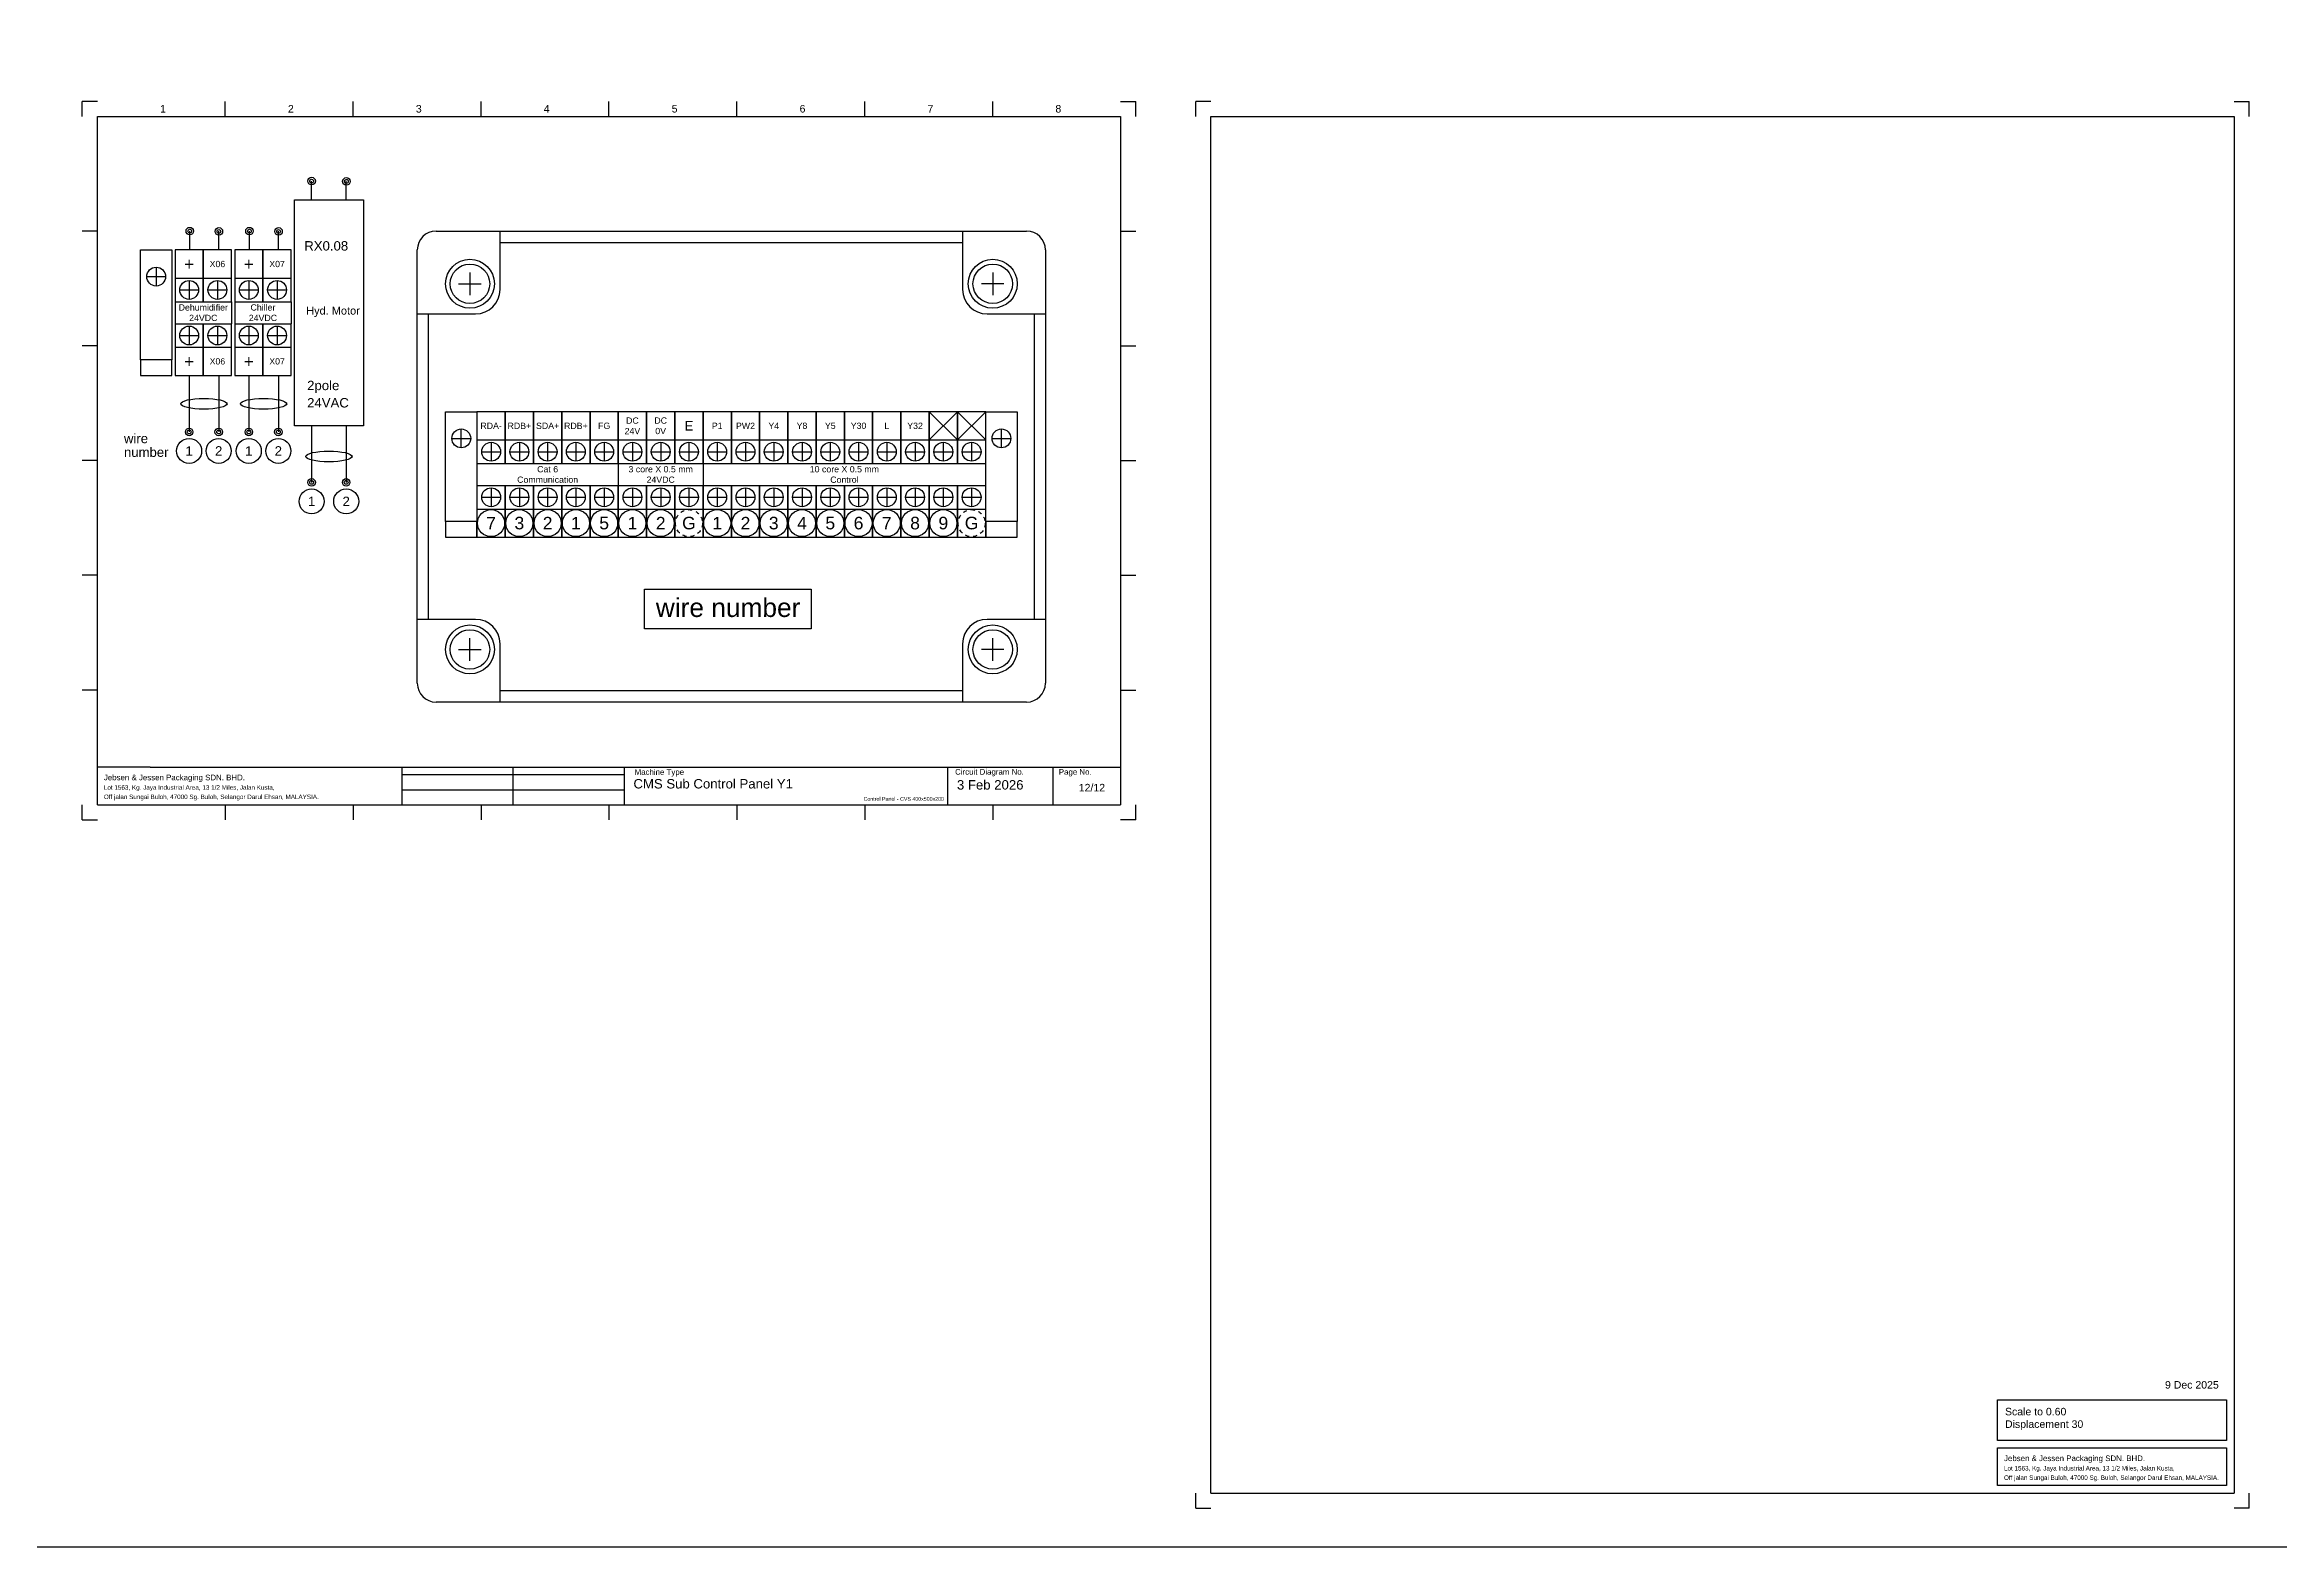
# Model space of a CAD drawing. Header units: millimetres. Extents: x -274 to 1996, y -129 to 878.
# Drawn here: x 92 to 804, y -129 to 350 of the extents above; entities that cross this region are included whole.
import ezdxf

# ---------------------------------------------------------------- set-up
doc = ezdxf.new("R2010")
doc.units = ezdxf.units.MM
doc.linetypes.add('JIS_02_1.2', pattern=[2.5, 1.25, -1.25])
for name, color, linetype in [('Wire-AC', 1, 'Continuous'), ('Wire-DC', 5, 'Continuous'), ('Wire-Ground', 3, 'JIS_02_1.2')]:
    doc.layers.add(name, color=color, linetype=linetype)
doc.styles.get("Standard").update_dxf_attribs({"font": 'arial.ttf'})

# ---------------------------------------------------------------- blocks, each defined once
blk = doc.blocks.new('Terminal Block')
at = {"transparency": 33554687}
for p, q in [((9, 0), (0, 0)), ((0, 0), (0, -16.5)), ((9, -16.5), (9, 0)), ((0, -23.5), (0, -40)), ((9, -40), (9, -23.5)), ((0, -40), (9, -40))]:
    blk.add_line(p, q, dxfattribs=at)
for p, q in [((0, -9), (9, -9)), ((1.5, -12.75), (7.5, -12.75)), ((4.5, -9.75), (4.5, -15.75)), ((0, -16.5), (9, -16.5)), ((0, -23.5), (9, -23.5)), ((1.5, -27.25), (7.5, -27.25)), ((4.5, -24.25), (4.5, -30.25)), ((0, -31), (9, -31))]:
    blk.add_line(p, q)
for centre in [(4.5, -12.75), (4.5, -27.25)]:
    blk.add_circle(centre, 3)

msp = doc.modelspace()

# ---------------------------------------------------------------- linework, layer by layer
for p, q in [((109.27, 331.72), (104.48, 331.72)), ((104.48, 326.92), (104.48, 331.72)), ((150, 326.92), (150, 331.72)), ((190.73, 326.92), (190.73, 331.72)), ((231.46, 326.92), (231.46, 331.72)), ((272.19, 326.92), (272.19, 331.72)), ((312.92, 326.92), (312.92, 331.72)), ((353.65, 326.92), (353.65, 331.72)), ((394.38, 326.92), (394.38, 331.72)), ((435.11, 331.72), (439.9, 331.72)), ((439.9, 326.92), (439.9, 331.72)), ((463.86, 331.72), (459.06, 331.72)), ((459.06, 326.92), (459.06, 331.72)), ((789.69, 331.72), (794.48, 331.72)), ((794.48, 326.92), (794.48, 331.72)), ((109.27, 326.92), (435.11, 326.92)), ((109.27, 107.7), (109.27, 326.92)), ((435.11, 326.92), (435.11, 107.7)), ((463.86, 326.92), (789.69, 326.92)), ((463.86, 107.7), (463.86, 326.92)), ((789.69, 326.92), (789.69, 107.7)), ((109.27, 290.39), (104.48, 290.39)), ((217.14, 290.39), (405.16, 290.39)), ((237.5, 271.82), (237.5, 290.39)), ((237.5, 286.79), (384.79, 286.79)), ((384.79, 290.39), (384.79, 271.82)), ((435.11, 290.39), (439.9, 290.39)), ((128, 278.9), (128, 272.9)), ((211.15, 146.38), (211.15, 284.4)), ((411.15, 284.4), (411.15, 146.38)), ((125, 275.9), (131, 275.9)), ((224.32, 273.62), (231.51, 273.62)), ((227.92, 277.21), (227.92, 270.02)), ((397.97, 273.62), (390.78, 273.62)), ((394.38, 277.21), (394.38, 270.02)), ((211.15, 264.03), (229.71, 264.03)), ((214.74, 166.74), (214.74, 264.03)), ((392.58, 264.03), (411.15, 264.03)), ((407.55, 264.03), (407.55, 166.74)), ((109.27, 253.85), (104.48, 253.85)), ((435.11, 253.85), (439.9, 253.85)), ((222.15, 224.38), (228.15, 224.38)), ((394.15, 224.38), (400.15, 224.38)), ((109.27, 217.31), (104.48, 217.31)), ((435.11, 217.31), (439.9, 217.31)), ((109.27, 180.78), (104.48, 180.78)), ((435.11, 180.78), (439.9, 180.78)), ((229.71, 166.74), (211.15, 166.74)), ((411.15, 166.74), (392.58, 166.74)), ((224.32, 157.16), (231.51, 157.16)), ((227.92, 153.57), (227.92, 160.75)), ((237.5, 140.39), (237.5, 158.96)), ((384.79, 158.96), (384.79, 140.39)), ((397.97, 157.16), (390.78, 157.16)), ((394.38, 153.57), (394.38, 160.75)), ((109.27, 144.24), (104.48, 144.24)), ((384.79, 143.98), (237.5, 143.98)), ((435.11, 144.24), (439.9, 144.24)), ((405.16, 140.39), (217.14, 140.39)), ((181.15, 119.68), (435.11, 119.68)), ((206.21, 117.29), (276.98, 117.29)), ((104.48, 102.91), (104.48, 107.7)), ((109.27, 107.7), (435.11, 107.7)), ((150, 107.7), (150, 102.91)), ((190.73, 107.7), (190.73, 102.91)), ((206.21, 112.5), (276.98, 112.5)), ((231.46, 107.7), (231.46, 102.91)), ((272.19, 107.7), (272.19, 102.91)), ((312.92, 107.7), (312.92, 102.91)), ((353.65, 107.7), (353.65, 102.91)), ((394.38, 107.7), (394.38, 102.91)), ((439.9, 102.91), (439.9, 107.7)), ((463.86, -111.52), (463.86, 107.7)), ((789.69, 107.7), (789.69, -111.52)), ((104.48, 102.91), (109.27, 102.91)), ((439.9, 102.91), (435.11, 102.91)), ((459.06, -116.31), (459.06, -111.52)), ((463.86, -111.52), (789.69, -111.52)), ((794.48, -116.31), (794.48, -111.52)), ((459.06, -116.31), (463.86, -116.31)), ((794.48, -116.31), (789.69, -116.31))]:
    msp.add_line(p, q)
at = {"transparency": 33554687}
for p, q in [((134, 267.9), (134, 260.9)), ((152, 267.9), (152, 260.9)), ((153, 267.9), (153, 260.9)), ((171, 267.9), (171, 260.9)), ((383.15, 232.88), (374.15, 223.88)), ((383.15, 223.88), (374.15, 232.88)), ((392.15, 232.88), (383.15, 223.88)), ((392.15, 223.88), (383.15, 232.88)), ((225.15, 221.38), (225.15, 227.38)), ((397.15, 221.38), (397.15, 227.38)), ((275.15, 216.38), (275.15, 209.38)), ((302.15, 216.38), (302.15, 209.38))]:
    msp.add_line(p, q, dxfattribs=at)
at = {"lineweight": -3}
for p, q in [((126.04, 119.68), (109.27, 119.68)), ((126.04, 119.68), (181.15, 119.68)), ((206.21, 119.68), (206.21, 107.7)), ((241.59, 119.68), (241.59, 107.7)), ((276.98, 119.68), (276.98, 107.7)), ((380, 119.68), (380, 107.7)), ((413.54, 119.68), (413.54, 107.7))]:
    msp.add_line(p, q, dxfattribs=at)
for points in [[(-274.07, 877.64), (1527.61, 877.64), (1545.62, -128.79), (-256.06, -128.79)], [(123, 284.4), (133, 284.4), (133, 249.4), (123, 249.4)], [(123, 244.4), (133, 244.4), (133, 249.4), (123, 249.4)], [(220.15, 232.88), (230.15, 232.88), (230.15, 197.88), (220.15, 197.88)], [(392.15, 232.88), (402.15, 232.88), (402.15, 197.88), (392.15, 197.88)], [(220.15, 192.88), (230.15, 192.88), (230.15, 197.88), (220.15, 197.88)], [(392.15, 192.88), (402.15, 192.88), (402.15, 197.88), (392.15, 197.88)], [(283.47, 176.36), (336.55, 176.36), (336.55, 163.68), (283.47, 163.68)], [(787.3, -94.75), (714.32, -94.75), (714.32, -81.86), (787.3, -81.86)], [(714.32, -97.14), (787.3, -97.14), (787.3, -109.12), (714.32, -109.12)]]:
    msp.add_lwpolyline(points, close=True)
msp.add_lwpolyline([(172, 300.33), (194, 300.33), (194, 228.33), (172, 228.33)], close=True, dxfattribs=at)
for centre, radius in [((128, 275.9), 3), ((227.92, 273.62), 7.79), ((227.92, 273.62), 6.29), ((394.38, 273.62), 7.79), ((394.38, 273.62), 6.29), ((225.15, 224.38), 3), ((397.15, 224.38), 3), ((227.92, 157.16), 7.79), ((394.38, 157.16), 7.79), ((227.92, 157.16), 6.29), ((394.38, 157.16), 6.29)]:
    msp.add_circle(centre, radius)
for centre, radius, start, end in [((217.14, 284.4), 5.99, 90, 180), ((405.16, 284.4), 5.99, 0, 90), ((229.71, 271.82), 7.79, 270, 0), ((392.58, 271.82), 7.79, 180, 270), ((229.71, 158.96), 7.79, 0, 90), ((392.58, 158.96), 7.79, 90, 180), ((217.14, 146.38), 5.99, 180, 270), ((405.16, 146.38), 5.99, 270, 0)]:
    msp.add_arc(centre, radius, start, end)
for centre in [(143.2, 235.4), (162.2, 235.4), (183, 218.63)]:
    msp.add_ellipse(centre, major_axis=(-7.36, 0), ratio=0.231161)
at = {"layer": 'Wire-AC'}
for p, q in [((177.5, 300.33), (177.5, 306.32)), ((188.5, 300.33), (188.5, 306.32)), ((177.5, 228.33), (177.5, 210.37)), ((188.5, 228.33), (188.5, 210.37))]:
    msp.add_line(p, q, dxfattribs=at)
for centre, radius in [((177.5, 306.32), 1.2), ((177.5, 306.32), 0.599), ((188.57, 306.23), 1.2), ((188.57, 306.23), 0.599), ((177.5, 204.32), 3.98), ((177.5, 210.37), 1.2), ((177.5, 210.37), 0.599), ((188.5, 204.32), 3.98), ((188.5, 210.37), 1.2), ((188.5, 210.37), 0.599)]:
    msp.add_circle(centre, radius, dxfattribs=at)
at = {"layer": 'Wire-AC', "transparency": 33554687}
for centre in [(360.65, 197.38), (369.65, 197.38)]:
    msp.add_circle(centre, 4.3, dxfattribs=at)
at = {"layer": 'Wire-DC'}
for p, q in [((138.7, 284.4), (138.7, 290.39)), ((147.91, 284.4), (147.91, 290.39)), ((157.7, 284.4), (157.7, 290.39)), ((166.91, 284.4), (166.91, 290.39)), ((138.5, 244.4), (138.5, 226.43)), ((147.9, 244.4), (147.9, 226.43)), ((157.5, 244.4), (157.5, 226.43)), ((166.9, 244.4), (166.9, 226.43))]:
    msp.add_line(p, q, dxfattribs=at)
for centre, radius in [((138.7, 290.39), 1.2), ((138.7, 290.39), 0.599), ((147.97, 290.29), 1.2), ((147.97, 290.29), 0.599), ((157.7, 290.39), 1.2), ((157.7, 290.39), 0.599), ((166.97, 290.29), 1.2), ((166.97, 290.29), 0.599), ((138.5, 220.38), 3.98), ((138.5, 226.43), 1.2), ((138.5, 226.43), 0.599), ((147.9, 220.38), 3.98), ((147.9, 226.43), 1.2), ((147.9, 226.43), 0.599), ((157.5, 220.38), 3.98), ((157.5, 226.43), 1.2), ((157.5, 226.43), 0.599), ((166.9, 220.38), 3.98), ((166.9, 226.43), 1.2), ((166.9, 226.43), 0.599)]:
    msp.add_circle(centre, radius, dxfattribs=at)
at = {"layer": 'Wire-DC', "transparency": 33554687}
for centre in [(234.65, 197.38), (243.65, 197.38), (252.65, 197.38), (261.65, 197.38), (270.65, 197.38), (279.65, 197.38), (288.65, 197.38), (306.65, 197.38), (315.65, 197.38), (324.65, 197.38), (333.65, 197.38), (342.65, 197.38), (351.65, 197.38), (378.65, 197.38)]:
    msp.add_circle(centre, 4.3, dxfattribs=at)
at = {"layer": 'Wire-Ground', "transparency": 33554687}
for centre in [(297.65, 197.38), (387.65, 197.38)]:
    msp.add_circle(centre, 4.3, dxfattribs=at)

# ---------------------------------------------------------------- block references
at = {"transparency": 33554687}
for p in [(134, 284.4), (143, 284.4), (153, 284.4), (162, 284.4), (230.15, 232.88), (239.15, 232.88), (248.15, 232.88), (257.15, 232.88), (266.15, 232.88), (275.15, 232.88), (284.15, 232.88), (293.15, 232.88), (302.15, 232.88), (311.15, 232.88), (320.15, 232.88), (329.15, 232.88), (338.15, 232.88), (347.15, 232.88), (356.15, 232.88), (365.15, 232.88), (374.15, 232.88), (383.15, 232.88)]:
    msp.add_blockref('Terminal Block', p, dxfattribs=at)

# ---------------------------------------------------------------- texts
for s, height, p in [('wire', 2.995, (117.74, 222.85)), ('number', 2.995, (117.74, 218.49)), ('wire number', 5.9896, (287.1, 167.5))]:
    msp.add_text(s, height=height).set_placement(p)
at = {"lineweight": -3}
for s, height, p in [('Jebsen & Jessen Packaging SDN. BHD.', 1.7969, (111.35, 115.49)), ('Lot 1563, Kg. Jaya Industrial Area, 13 1/2 Miles, Jalan Kusta,', 1.4375, (111.35, 112.5)), ('Machine Type', 1.7969, (280.34, 117.22)), ('Circuit Diagram No.', 1.7969, (382.4, 117.29)), ('Page No.', 1.797, (415.43, 117.25)), ('Off jalan Sungai Buloh, 47000 Sg. Buloh, Selangor Darul Ehsan, MALAYSIA.', 1.4375, (111.35, 109.5)), ('Jebsen & Jessen Packaging SDN. BHD.', 1.7969, (716.4, -101.33)), ('Off jalan Sungai Buloh, 47000 Sg. Buloh, Selangor Darul Ehsan, MALAYSIA.', 1.4375, (716.4, -107.32)), ('Lot 1563, Kg. Jaya Industrial Area, 13 1/2 Miles, Jalan Kusta,', 1.4375, (716.4, -104.33))]:
    msp.add_text(s, height=height, dxfattribs=at).set_placement(p)
at = {"char_height": 2.4, "attachment_point": 1}
for s, insert in [('1', (129.23, 330.55)), ('2', (169.96, 330.55)), ('3', (210.69, 330.55)), ('4', (251.42, 330.55)), ('5', (292.15, 330.55)), ('6', (332.88, 330.55)), ('7', (373.61, 330.55)), ('8', (414.34, 330.55))]:
    msp.add_mtext(s, dxfattribs=dict(at, insert=insert))
at = {"color": 5, "transparency": 33554687, "char_height": 3, "attachment_point": 7}
for s, insert, width in [('{\\C256;CMS Sub Control Panel Y1}', (279.98, 112.84), 100.0215), ('{\\C256;3 Feb 2026}', (382.98, 112.5), 30.5634)]:
    msp.add_mtext(s, dxfattribs=dict(at, insert=insert, width=width))
at = {"lineweight": -3, "attachment_point": 1}
for s, insert, char_height, width in [('12/12', (421.78, 114.35), 2.396, 9.5823), ('Control Panel - CVS 400x500x200', (353.27, 110.17), 1.1979, 53.0764), ('9 Dec 2025', (767.67, -75.84), 2.396, 30.0335), ('Scale to 0.60\\PDisplacement 30', (716.72, -84.36), 2.3958, 68.0889)]:
    msp.add_mtext(s, dxfattribs=dict(at, insert=insert, char_height=char_height, width=width))
at = {"layer": 'Wire-AC'}
for s, p in [('RX0.08', (175.16, 284.19)), ('2pole', (176.07, 239.74)), ('24VAC', (176.07, 234.22))]:
    msp.add_text(s, height=3, dxfattribs=at).set_placement(p)
for s, insert, char_height, width, attachment_point in [('Hyd. Motor', (175.77, 266.31), 2.5, 22.9767, 1), ('L', (360.65, 228.38), 2, 9, 5), ('Y32', (369.65, 228.38), 2, 9, 5), ('1', (177.5, 204.32), 3, 8.2768, 5), ('2', (188.5, 204.32), 3, 8.2768, 5), ('7', (360.65, 197.38), 4, 9, 5), ('8', (369.65, 197.38), 4, 9, 5)]:
    msp.add_mtext(s, dxfattribs=dict(at, insert=insert, char_height=char_height, width=width, attachment_point=attachment_point))
at = {"layer": 'Wire-DC', "attachment_point": 5}
for s, insert, char_height, width in [('\\pxsm0.75;+', (138.5, 279.9), 4, 9), ('\\pxsm0.75;X06', (147.5, 279.9), 2, 9), ('\\pxsm0.75;+', (157.5, 279.9), 4, 9), ('\\pxsm0.75;X07', (166.5, 279.9), 2, 9), ('\\pxqc;Dehumidifier\\P24VDC', (143, 264.4), 2, 18), ('\\pxqc;Chiller\\P24VDC', (162, 264.4), 2, 18), ('\\pxsm0.75;+', (138.5, 248.9), 4, 9), ('\\pxsm0.75;X06', (147.5, 248.9), 2, 9), ('\\pxsm0.75;+', (157.5, 248.9), 4, 9), ('\\pxsm0.75;X07', (166.5, 248.9), 2, 9), ('RDA-', (234.65, 228.38), 2, 9), ('RDB+', (243.65, 228.38), 2, 9), ('SDA+', (252.65, 228.38), 2, 9), ('RDB+', (261.65, 228.38), 2, 9), ('FG', (270.65, 228.38), 2, 9), ('DC 24V', (279.65, 228.38), 2, 8.9984), ('DC\\P0V', (288.65, 228.38), 2, 8.9968), ('P1', (306.65, 228.38), 2, 9), ('PW2', (315.65, 228.38), 2, 9), ('Y4', (324.65, 228.38), 2, 9), ('Y8', (333.65, 228.38), 2, 9), ('Y5', (342.65, 228.38), 2, 9), ('Y30', (351.65, 228.38), 2, 9), ('1', (138.5, 220.38), 3, 8.2768), ('2', (147.9, 220.38), 3, 8.2768), ('1', (157.5, 220.38), 3, 8.2768), ('2', (166.9, 220.38), 3, 8.2768), ('\\pxqc;Cat 6\\PCommunication', (252.65, 212.88), 2, 45), ('\\pxqc;3 core X 0.5 mm\\P24VDC', (288.65, 212.88), 2, 27), ('\\pxqc;10 core X 0.5 mm\\PControl', (347.15, 212.88), 2, 90), ('7', (234.65, 197.38), 4, 9), ('3', (243.65, 197.38), 4, 9), ('2', (252.65, 197.38), 4, 9), ('1', (261.65, 197.38), 4, 9), ('5', (270.65, 197.38), 4, 9), ('1', (279.65, 197.38), 4, 9), ('{\\C5;2}', (288.65, 197.38), 4, 9), ('1', (306.65, 197.38), 4, 9), ('{\\C5;2}', (315.65, 197.38), 4, 9), ('{\\C5;3}', (324.65, 197.38), 4, 9), ('{\\C5;4}', (333.65, 197.38), 4, 9), ('{\\C5;5}', (342.65, 197.38), 4, 9), ('6', (351.65, 197.38), 4, 9), ('9', (378.65, 197.38), 4, 9)]:
    msp.add_mtext(s, dxfattribs=dict(at, insert=insert, char_height=char_height, width=width))
at = {"layer": 'Wire-Ground', "attachment_point": 5}
for s, insert, char_height, width in [('E', (297.65, 228.38), 3, 8.9971), ('G', (297.65, 197.38), 4, 9), ('G', (387.65, 197.38), 4, 9)]:
    msp.add_mtext(s, dxfattribs=dict(at, insert=insert, char_height=char_height, width=width))

doc.saveas('drawing.dxf')
